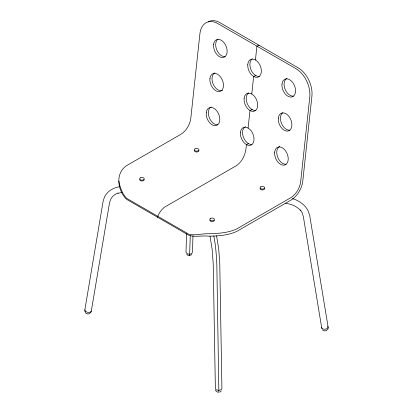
<?xml version="1.0" encoding="UTF-8"?>
<svg xmlns="http://www.w3.org/2000/svg" width="413" height="413" viewBox="0 0 413 413"><rect width="100%" height="100%" fill="white"/><g stroke="black" fill="none" stroke-linecap="round" stroke-linejoin="round"><path stroke-width="0.62" d="M118.867 181.008C119.925 187.192 122.181 193.733 126.61 198.297L188.922 234.274C195.37 235.777 202.112 233.453 208.72 233.758C218.105 233.5 227.806 232.978 236.52 229.039L290.731 197.744C296.106 194.28 299.626 188.436 300.623 182.164L309.765 97.215A22.416 14.532 67 0 0 295.997 68.713L217.837 23.587A22.416 14.532 67 0 0 199.902 33.783L190.754 118.732C189.758 125.005 186.242 130.849 180.863 134.313L126.652 165.608C114.855 173.346 117.669 190.734 126.61 199.355L188.922 235.333C195.297 237.346 202.153 235.384 208.72 236.164C218.136 236.091 227.8 235.405 236.52 231.528L290.922 200.119A16.871 9.742 -60 0 0 302.729 181.508L311.903 96.306A22.416 14.532 67 0 0 298.134 67.809L219.969 22.679A22.416 14.532 67 0 0 208.152 21.874M186.531 233.717L186.01 252.343L187.311 253.83L189.753 254.279L191.911 253.427L192.515 251.77L192.964 235.709M190.274 235.678L189.593 255.595L187.688 255.244L186.676 254.083M119.827 186.645A24.093 19.442 14.8 0 0 104.525 196.924L103.136 201.183L84.851 309.827L84.768 310.901L85.233 311.939M248.099 128.061L249.989 110.498L252.126 109.595M251.765 94.014L253.654 76.451L255.792 75.543M255.43 59.962L256.917 46.148L259.049 45.244M85.341 312.373L85.692 313.116L87.355 313.906L89.244 313.834L91.025 312.161L91.299 311.123L109.528 202.793L110.622 199.443A17.465 14.094 14.8 0 1 118.139 192.943M221.234 390.817L220.687 391.694L219.871 392.082M144.302 179.691L143.61 180.657L141.938 181.054L140.265 180.657L139.573 179.691M199.025 150.693L198.333 151.659L196.66 152.061L194.988 151.659L194.296 150.693M214.497 220.217L213.805 221.182L212.132 221.585L210.465 221.182L209.768 220.217M264.718 188.622L264.026 189.588L262.353 189.99L260.68 189.588L259.989 188.622M191.802 254.356L191.271 254.929L189.417 255.44M91.299 311.123L90.003 312.264L87.577 312.352L85.445 311.345L84.851 309.827M326.828 330.018L327.762 329.337L328.232 328.371L328.149 327.287L309.76 215.854L308.366 211.384A24.093 19.55 10.8 0 0 292.368 198.591M326.828 330.415L324.959 330.932L323.255 330.586L322.615 329.93M248.456 143.641L246.324 144.545C246.163 152.795 243.102 161.509 235.797 166.026L164.359 207.274L161.741 209.732L159.366 213L157.766 216.283L157.766 217.346M117.942 193.315L122.016 192.412M285.693 203.433C291.428 203.898 297.03 206.361 300.803 210.785M217.759 392.216L216.138 391.142L215.498 390.166M327.685 326.425L328.149 327.287L326.941 328.665L324.546 329.331L322.362 328.893L321.665 327.602L303.333 216.495L302.239 212.974A17.465 14.171 10.8 0 0 300.272 209.856M218.725 391.989L218.864 392.35L216.825 264.232A24.093 2.158 86.4 0 0 214.992 242.746L213.784 235.89M321.665 327.602L321.944 328.681M216.557 235.751L218.684 248.796L219.757 263.246L221.92 388.581L221.218 389.707L219.009 390.295L216.593 390.001L215.379 389L213.216 263.664L212.143 249.215L210.011 236.169M251.956 144.488A9.551 6.19 67 0 1 243.36 137.085A9.551 6.19 67 0 1 245.492 126.662M259.287 76.39A9.551 6.19 67 0 1 250.872 69.467A9.551 6.19 67 0 1 252.245 58.894M255.621 110.436A9.551 6.19 67 0 1 247.206 103.513A9.551 6.19 67 0 1 248.58 92.94M286.157 164.235A9.551 6.19 67 0 1 277.562 156.832A9.551 6.19 67 0 1 279.699 146.409M289.823 130.188A9.551 6.19 67 0 1 281.413 123.26A9.551 6.19 67 0 1 282.786 112.687M293.488 96.141A9.551 6.19 67 0 1 284.893 88.738A9.551 6.19 67 0 1 287.03 78.315M217.749 124.736A9.551 6.19 67 0 1 209.154 117.333A9.551 6.19 67 0 1 211.286 106.91M222.659 90.339A9.551 6.19 67 0 1 213.191 84.211A9.551 6.19 67 0 1 214.951 72.864M225.08 56.643A9.551 6.19 67 0 1 216.665 49.715A9.551 6.19 67 0 1 218.038 39.142M140.265 177.858L139.573 178.824L140.265 179.789L141.938 180.187L143.61 179.789L144.302 178.824L143.61 177.858L141.938 177.456L140.265 177.858M194.988 148.866L194.296 149.831L194.988 150.797L196.66 151.194L198.333 150.797L199.025 149.831L198.333 148.866L196.66 148.463L194.988 148.866M210.465 218.384L209.768 219.349L210.465 220.315L212.132 220.718L213.805 220.315L214.497 219.349L213.805 218.384L212.132 217.987L210.465 218.384M260.68 186.79L259.989 187.755L260.68 188.72L262.353 189.123L264.026 188.72L264.718 187.755L264.026 186.79L262.353 186.392L260.68 186.79M247.79 64.309A9.551 6.19 67 0 0 257.149 77.298A9.551 6.19 67 0 0 258.688 63.019A9.551 6.19 67 0 0 247.79 64.309M240.459 132.403A9.551 6.19 67 0 0 249.819 145.391A9.551 6.19 67 0 0 251.357 131.117A9.551 6.19 67 0 0 240.459 132.403M244.124 98.356A9.551 6.19 67 0 0 253.484 111.345A9.551 6.19 67 0 0 255.022 97.065A9.551 6.19 67 0 0 244.124 98.356M278.331 118.108A9.551 6.19 67 0 0 287.691 131.091A9.551 6.19 67 0 0 289.229 116.817A9.551 6.19 67 0 0 278.331 118.108M281.996 84.056A9.551 6.19 67 0 0 291.356 97.045A9.551 6.19 67 0 0 292.894 82.765A9.551 6.19 67 0 0 281.996 84.056M274.66 152.154A9.551 6.19 67 0 0 284.025 165.143A9.551 6.19 67 0 0 285.564 150.864A9.551 6.19 67 0 0 274.66 152.154M209.918 78.609A9.551 6.19 67 0 0 219.277 91.593A9.551 6.19 67 0 0 220.816 77.319A9.551 6.19 67 0 0 209.918 78.609M213.583 44.563A9.551 6.19 67 0 0 222.943 57.546A9.551 6.19 67 0 0 224.481 43.272A9.551 6.19 67 0 0 213.583 44.563M206.252 112.656A9.551 6.19 67 0 0 215.612 125.645A9.551 6.19 67 0 0 217.15 111.365A9.551 6.19 67 0 0 206.252 112.656"/></g></svg>
